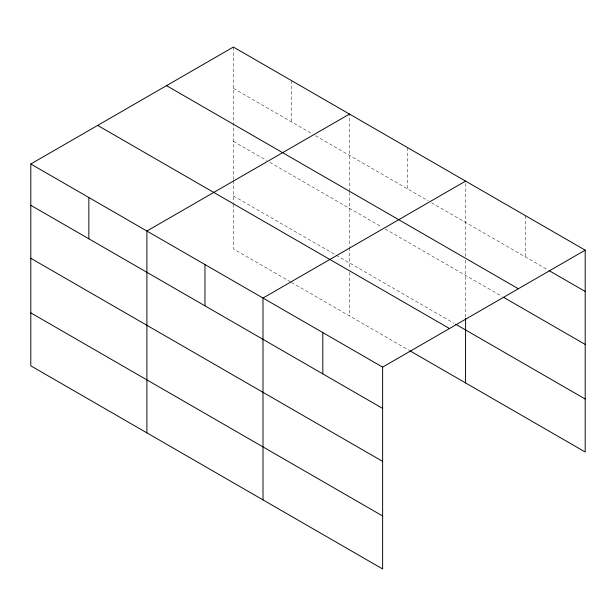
<?xml version="1.0" encoding="UTF-8"?>
<svg xmlns="http://www.w3.org/2000/svg" width="616" height="616" viewBox="0 0 616 616"><rect width="100%" height="100%" fill="white"/><g stroke="black" fill="none" stroke-linecap="round" stroke-linejoin="round"><path stroke-width="0.46" stroke-dasharray="3.08 2.31" d="M233.379 179.618L233.379 47.047M349.48 192.261L349.48 246.646M349.48 191.314L349.48 114.076M465.58 256.456L465.58 181.104M233.379 88.334L312.158 133.818M315.477 135.736L428.259 200.855M431.577 202.764L548.648 270.355M233.379 141.318L266.551 160.468M269.862 162.385L381.82 227.019M385.139 228.936L502.132 296.481M233.379 195.896L335.381 254.793M336.213 255.27L453.969 323.254M290.598 281.912L233.379 248.879L233.379 203.465M291.43 282.39L409.186 350.381M525.386 215.639L525.386 256.926M465.58 260.237L465.58 317.51M407.53 147.586L407.53 188.881M349.48 247.609L349.48 268.607M349.48 272.387L349.48 315.908M291.43 80.557L291.43 121.853M233.379 180.58L233.379 202.518"/><path stroke-width="0.92" d="M382.621 461.392L382.621 367.121L30.8 164.002L30.8 365.835L382.621 568.953L382.621 461.392L30.8 258.273M410.017 350.858L585.2 451.998L585.2 250.165L233.379 47.047L30.8 164.002M349.48 114.076L146.901 231.031L146.901 432.863M465.58 181.104L263.001 298.059L263.001 499.892M382.621 367.121L585.2 250.165M549.48 270.84L585.2 291.46M166.528 85.639L518.349 288.765M503.796 297.436L585.2 344.436M455.632 324.216L585.2 399.022M97.651 125.402L449.472 328.528M30.8 205.29L382.621 408.416M30.8 312.859L382.621 515.977M465.58 318.472L465.58 382.936M322.815 332.594L322.815 373.889M204.951 264.549L204.951 305.836M88.85 197.513L88.85 238.808"/></g></svg>
